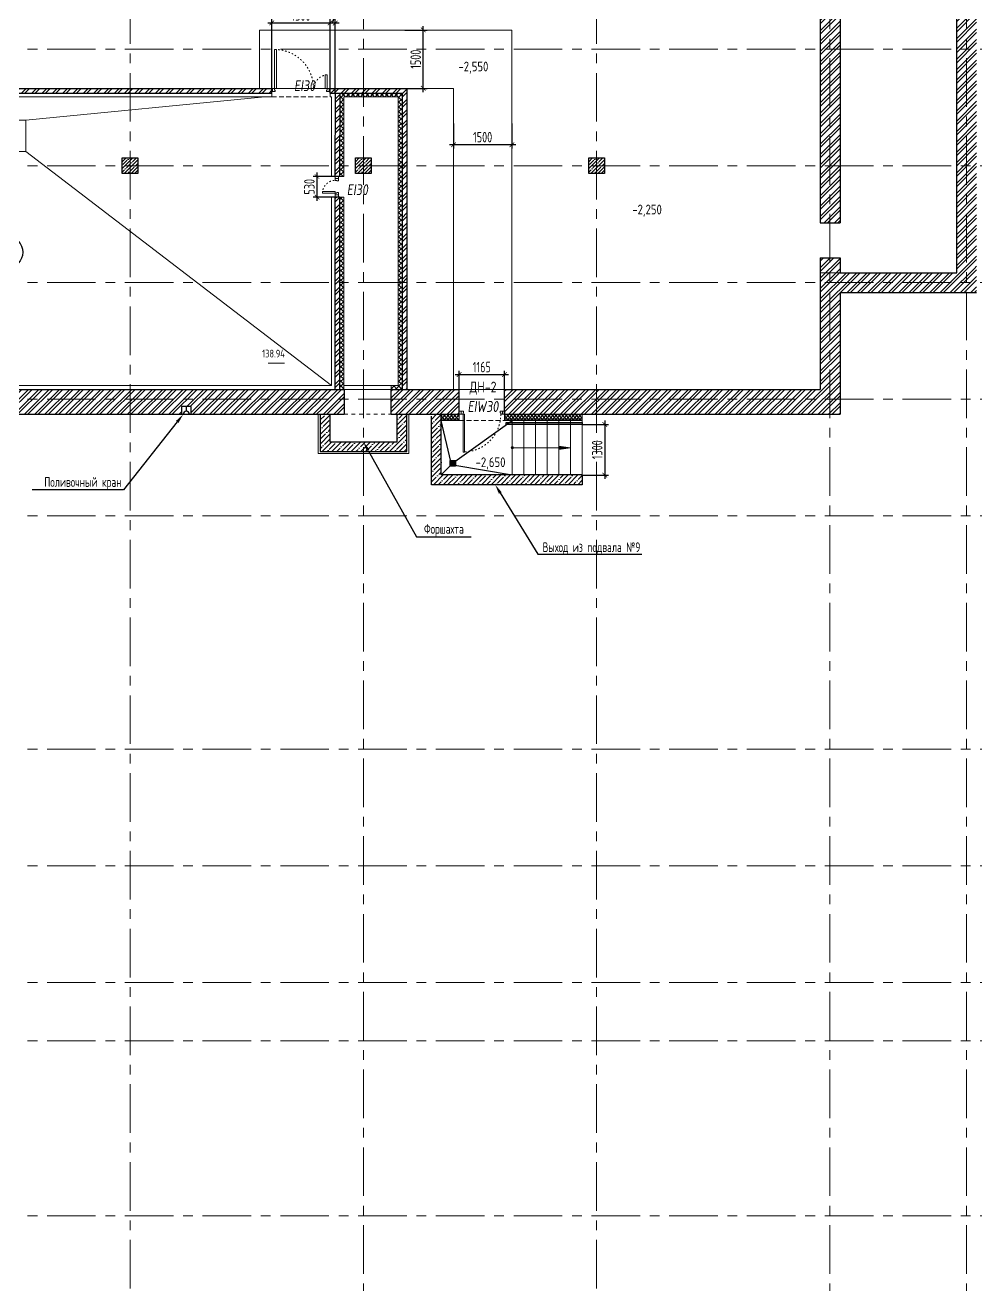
# Model space of a CAD drawing. Header units: millimetres. Extents: x -13407 to 93998, y -3954 to 109271.
# Drawn here: x 32874 to 57321, y 37624 to 70009 of the extents above; entities that cross this region are included whole.
import ezdxf
from ezdxf import colors
from ezdxf.entities.mleader import LeaderData, LeaderLine
from ezdxf.enums import TextEntityAlignment as Align
from ezdxf.math import Vec2, Vec3

# ---------------------------------------------------------------- set-up
doc = ezdxf.new("R2010")
doc.units = ezdxf.units.MM
for name, pattern in [('ACAD_ISO03W100', [30, 12, -18]), ('CENTER', [2, 1.25, -0.25, 0.25, -0.25]), ('TRATTEGGIATA', [0.75, 0.5, -0.25]), ('Штрих', [6.35, 3.175, -3.175])]:
    doc.linetypes.add(name, pattern=pattern)
for name, color, linetype, lineweight in [('_АР ТЕКСТ', 250, 'Continuous', 25), ('АР_Выноски АПР', 7, 'Continuous', 5), ('АР_Двери', 5, 'Continuous', 18), ('АР_Колонны', 5, 'Continuous', 30), ('АР_Колонны Штрих', 250, 'Continuous', 5), ('АР_Лестницы', 250, 'Continuous', 15), ('АР_Лестницы ограждение', 94, 'Continuous', 25), ('АР_Маркер экспликации', 239, 'Continuous', 13), ('АР_МосжилНии_Стены', 202, 'Continuous', 30), ('АР_Навесной фасад', 5, 'Continuous', 5), ('АР_Номер помещения', 1, 'Continuous', 25), ('АР_Оси', 193, 'Continuous', 9), ('АР_Отметки', 250, 'Continuous', 15), ('АР_Перегородки кирпич', 244, 'Continuous', 30), ('АР_Перегородки_кирпич_Штрих', 244, 'Continuous', 5), ('АР_Помещения_площадь', 19, 'Continuous', 9), ('АР_Размеры дверей', 15, 'Continuous', 0), ('АР_Сущ Несущая стена', 202, 'Continuous', 30), ('АР_тонкая линия', 250, 'Continuous', 0), ('АР_Утеплитель', 250, 'Continuous', 9), ('АР_Штриховка кирпич', 250, 'Continuous', 9), ('АР_Штриховка монолит', 250, 'Continuous', 9), ('Маркировка ОКОН', 7, 'Continuous', 18), ('Подвал', 250, 'Continuous', 30), ('Штриховка', 7, 'Continuous', 5), ('Эвакуация', 7, 'Continuous', 9)]:
    doc.layers.add(name, color=color, linetype=linetype, lineweight=lineweight)
doc.layers.add('АР_ПБ_Двери', color=7, linetype='Continuous', lineweight=15, true_color=0xdb0000)
doc.styles.add('ISOCPEUR', font='isocpeur.ttf', dxfattribs={"width": 0.7})
doc.styles.add('PDF ISOCPEUR', font='isocpeur.ttf')
doc.styles.get("Standard").update_dxf_attribs({"font": 'arial.ttf'})
doc.styles.add('Архитект', font='isocpeur.ttf', dxfattribs={"width": 0.8, "oblique": 8})
doc.dimstyles.new('R_100', dxfattribs={"dimtxt": 270, "dimasz": 120, "dimexe": 100, "dimexo": 0, "dimgap": 60, "dimtad": 1, "dimdec": 0, "dimrnd": 5, "dimzin": 0, "dimdsep": 46, "dimtxsty": 'ISOCPEUR', "dimblk": 'ARCHTICK', "dimcen": 0, "dimdle": 100, "dimclrd": 256, "dimclre": 256, "dimclrt": 256, "dimadec": 0, "dimazin": 0, "dimtfac": 2, "dimtdec": 0, "dimtofl": 0, "dimtmove": 1, "dimatfit": 3, "dimfxl": 1, "dimtvp": 3, "dimtolj": 1, "dimtzin": 0, "dimarcsym": 0})
pattern_1 = [(45, (-951809.71, 109221.18), (-132.58252, 132.58252), []), (45, (-951721.32, 109221.18), (-132.58252, 132.58252), [])]
pattern_2 = [(45, (346742.01, -55205.68), (-123.74369, 123.74369), []), (45, (346865.75, -55205.68), (-123.74369, 123.74369), [218.75, -43.75, 0, -43.75])]

# ---------------------------------------------------------------- blocks, each defined once
blk = doc.blocks.new('*U12')
for points in [[(-55, -80), (-55, 0), (-115, 0), (-115, -40), (-100, -40), (-100, -80), (-55, -80)], [(0, 0), (0, -80), (-55, -80), (-55, 0), (0, 0)], [(-1170, 0), (-1170, -80), (-1115, -80), (-1115, 0), (-1170, 0)], [(-1115, -80), (-1115, 0), (-1055, 0), (-1055, -40), (-1070, -40), (-1070, -80), (-1115, -80)]]:
    blk.add_lwpolyline(points)
blk.add_lwpolyline([(-100, -80), (-100, -1050), (-140, -1050), (-140, -80)], close=True)
at = {"linetype": 'ACAD_ISO03W100', "ltscale": 3}
blk.add_arc((-100, -80), 970, 180, 270, dxfattribs=at)
blk = doc.blocks.new('*U49')
for points in [[(0, 0), (0, -80), (55, -80), (55, 0), (0, 0)], [(55, -80), (55, 0), (115, 0), (115, -40), (100, -40), (100, -80), (55, -80)], [(475, -80), (475, 0), (415, 0), (415, -40), (430, -40), (430, -80), (475, -80)], [(530, 0), (530, -80), (475, -80), (475, 0), (530, 0)]]:
    blk.add_lwpolyline(points)
blk.add_lwpolyline([(100, -80), (100, -410), (140, -410), (140, -80)], close=True)
at = {"linetype": 'ACAD_ISO03W100', "ltscale": 3}
blk.add_arc((100, -80), 330, 270, 0, dxfattribs=at)
blk = doc.blocks.new('*U36')
at = {"layer": 'АР_Номер помещения', "color": 7}
blk.add_circle((-20183, -710), 400, dxfattribs=at)
at = {"layer": 'АР_Помещения_площадь', "color": 7}
blk.add_line((-13051, -3563), (-13474, -3563), dxfattribs=at)
at = {"color": 7, "style": 'ISOCPEUR', "width": 0.7, "flags": 1}
blk.add_attdef('КАТЕГОРИЯ', (-499, -2092), '', height=250, dxfattribs=at)
at = {"layer": 'АР_Номер помещения', "color": 7, "style": 'ISOCPEUR', "width": 0.7}
blk.add_attdef('НОМЕР_ПОМЕЩЕНИЯ', text='', height=300, dxfattribs=at).set_placement((-20183, -710), align=Align.MIDDLE_CENTER)
at = {"layer": 'АР_Помещения_площадь', "color": 7, "lineweight": 30, "width": 0.7, "flags": 104}
blk.add_attdef('ИМЯ_ПОМЕЩЕНИЯ', text='', height=100, dxfattribs=at).set_placement((158, 1217), align=Align.MIDDLE_CENTER)
at = {"layer": 'АР_Помещения_площадь', "color": 7, "style": 'ISOCPEUR', "width": 0.7}
blk.add_attdef('ПЛОЩАДЬ_ПОМЕЩЕНИЯ', text='', height=200, dxfattribs=at).set_placement((-13046, -3317), align=Align.MIDDLE_RIGHT)
blk = doc.blocks.new('*U6')
h = blk.add_hatch(color=256)
h.dxf.hatch_style = 1
edge = h.paths.add_edge_path()
edge.add_arc((0, 0), 27.6, 359.64, 719.64)
h = blk.add_hatch(color=256)
h.dxf.hatch_style = 1
h.paths.add_polyline_path([(1200, -44), (1200, 44), (1500, 0)])
blk.add_line((1500, 0), (0, 0))
blk.add_lwpolyline([(1200, 44), (1200, -44), (1500, 0), (1200, 44)])
blk.add_circle((0, 0), 27.6)
blk = doc.blocks.new('_DotSmall')
at = {"color": 0, "linetype": 'ByBlock', "const_width": 0.5}
blk.add_lwpolyline([(-0.0625, 0, 1), (0.0625, 0, 1)], format="xyb", close=True, dxfattribs=at)
blk = doc.blocks.new('_ArchTick')
at = {"color": 0, "linetype": 'ByBlock', "const_width": 0.15}
blk.add_lwpolyline([(-0.5, -0.5), (0.5, 0.5)], dxfattribs=at)
blk = doc.blocks.new('*D245')
at = {"layer": 'АР_Размеры дверей', "lineweight": -2, "ltscale": 100, "transparency": 16777216}
for p, q in [((40849, 66120), (40277, 66120)), ((40377, 66220), (40377, 65490)), ((40849, 65590), (40277, 65590))]:
    blk.add_line(p, q, dxfattribs=at)
at = {"layer": 'АР_Размеры дверей', "lineweight": -2, "ltscale": 100, "transparency": 16777216, "xscale": 120, "yscale": 120, "zscale": 120}
for p, rotation in [((40377, 66120), 90), ((40377, 65590), 270)]:
    blk.add_blockref('_ArchTick', p, dxfattribs=dict(at, rotation=rotation))
at = {"layer": 'АР_Размеры дверей', "ltscale": 100, "transparency": 16777216, "insert": (40182, 65855), "char_height": 270, "attachment_point": 5, "rotation": 90, "style": 'ISOCPEUR'}
blk.add_mtext('\\A1;530', dxfattribs=at)
blk = doc.blocks.new('*D254')
at = {"layer": 'АР_Размеры дверей', "lineweight": -2, "ltscale": 100, "transparency": 16777216}
for p, q in [((43935, 61025), (45300, 61025)), ((44035, 60645), (44035, 61125)), ((45200, 60645), (45200, 61125))]:
    blk.add_line(p, q, dxfattribs=at)
at = {"layer": 'АР_Размеры дверей', "lineweight": -2, "ltscale": 100, "transparency": 16777216, "xscale": 120, "yscale": 120, "zscale": 120, "rotation": 180}
blk.add_blockref('_ArchTick', (44035, 61025), dxfattribs=at)
at = {"layer": 'АР_Размеры дверей', "lineweight": -2, "ltscale": 100, "transparency": 16777216, "xscale": 120, "yscale": 120, "zscale": 120}
blk.add_blockref('_ArchTick', (45200, 61025), dxfattribs=at)
at = {"layer": 'АР_Размеры дверей', "ltscale": 100, "transparency": 16777216, "insert": (44617, 61220), "char_height": 270, "attachment_point": 5, "style": 'ISOCPEUR'}
blk.add_mtext('\\A1;1165', dxfattribs=at)
blk = doc.blocks.new('A$C1ffa4e92')
at = {"color": 157, "ltscale": 150, "true_color": 0x465c7c}
for p, q in [((50, 26), (-50, 26)), ((50, 0), (-50, 0)), ((-26, -50), (-26, 50)), ((0, -50), (0, 50)), ((27, -50), (27, 50)), ((50, -26), (-50, -26))]:
    blk.add_line(p, q, dxfattribs=at)
for points in [[(70, 70), (70, -70), (-70, -70), (-70, 70)], [(50, 50), (50, -50), (-50, -50), (-50, 50)]]:
    blk.add_lwpolyline(points, close=True, dxfattribs=at)
blk = doc.blocks.new('*D168')
at = {"layer": 'АР_Размеры дверей', "lineweight": -2, "ltscale": 100, "transparency": 16777216}
for p, q in [((40781, 70065), (40879, 70390)), ((40879, 70390), (41320, 70390)), ((40947, 70065), (40616, 70065)), ((40716, 68384), (40716, 70165)), ((40847, 68264), (40847, 70165))]:
    blk.add_line(p, q, dxfattribs=at)
at = {"layer": 'АР_Размеры дверей', "lineweight": -2, "ltscale": 100, "transparency": 16777216, "xscale": 120, "yscale": 120, "zscale": 120, "rotation": 180}
blk.add_blockref('_ArchTick', (40716, 70065), dxfattribs=at)
at = {"layer": 'АР_Размеры дверей', "lineweight": -2, "ltscale": 100, "transparency": 16777216, "xscale": 120, "yscale": 120, "zscale": 120}
blk.add_blockref('_ArchTick', (40847, 70065), dxfattribs=at)
at = {"layer": 'АР_Размеры дверей', "ltscale": 100, "transparency": 16777216, "insert": (41099, 70585), "char_height": 270, "attachment_point": 5, "style": 'ISOCPEUR'}
blk.add_mtext('\\A1;130', dxfattribs=at)
blk = doc.blocks.new('*D169')
at = {"layer": 'АР_Размеры дверей', "lineweight": -2, "ltscale": 100, "transparency": 16777216}
for p, q in [((40816, 70065), (39116, 70065)), ((39216, 68384), (39216, 70165)), ((40716, 68384), (40716, 70165))]:
    blk.add_line(p, q, dxfattribs=at)
at = {"layer": 'АР_Размеры дверей', "lineweight": -2, "ltscale": 100, "transparency": 16777216, "xscale": 120, "yscale": 120, "zscale": 120, "rotation": 180}
blk.add_blockref('_ArchTick', (39216, 70065), dxfattribs=at)
at = {"layer": 'АР_Размеры дверей', "lineweight": -2, "ltscale": 100, "transparency": 16777216, "xscale": 120, "yscale": 120, "zscale": 120}
blk.add_blockref('_ArchTick', (40716, 70065), dxfattribs=at)
at = {"layer": 'АР_Размеры дверей', "ltscale": 100, "transparency": 16777216, "insert": (39966, 70260), "char_height": 270, "attachment_point": 5, "style": 'ISOCPEUR'}
blk.add_mtext('\\A1;1500', dxfattribs=at)
blk = doc.blocks.new('*D227')
at = {"layer": 'АР_Размеры дверей', "lineweight": -2, "ltscale": 100, "transparency": 16777216}
for p, q in [((43111, 68284), (43111, 69985)), ((42634, 69885), (43211, 69885)), ((42634, 68384), (43211, 68384))]:
    blk.add_line(p, q, dxfattribs=at)
at = {"layer": 'АР_Размеры дверей', "lineweight": -2, "ltscale": 100, "transparency": 16777216, "xscale": 120, "yscale": 120, "zscale": 120}
for p, rotation in [((43111, 69885), 90), ((43111, 68384), 270)]:
    blk.add_blockref('_ArchTick', p, dxfattribs=dict(at, rotation=rotation))
at = {"layer": 'АР_Размеры дверей', "ltscale": 100, "transparency": 16777216, "insert": (42916, 69134), "char_height": 270, "attachment_point": 5, "rotation": 90, "style": 'ISOCPEUR'}
blk.add_mtext('\\A1;1500', dxfattribs=at)
blk = doc.blocks.new('*D228')
at = {"layer": 'АР_Размеры дверей', "lineweight": -2, "ltscale": 100, "transparency": 16777216}
for p, q in [((43888, 67479), (43888, 66836)), ((45388, 67478), (45388, 66836)), ((45488, 66936), (43788, 66936))]:
    blk.add_line(p, q, dxfattribs=at)
at = {"layer": 'АР_Размеры дверей', "lineweight": -2, "ltscale": 100, "transparency": 16777216, "xscale": 120, "yscale": 120, "zscale": 120, "rotation": 180}
blk.add_blockref('_ArchTick', (43888, 66936), dxfattribs=at)
at = {"layer": 'АР_Размеры дверей', "lineweight": -2, "ltscale": 100, "transparency": 16777216, "xscale": 120, "yscale": 120, "zscale": 120}
blk.add_blockref('_ArchTick', (45388, 66936), dxfattribs=at)
at = {"layer": 'АР_Размеры дверей', "ltscale": 100, "transparency": 16777216, "insert": (44638, 67131), "char_height": 270, "attachment_point": 5, "style": 'ISOCPEUR'}
blk.add_mtext('\\A1;1500', dxfattribs=at)
blk = doc.blocks.new('Полуторная_на лестницу')
for points in [[(75, 80), (75, 1080), (125, 1080), (125, 80)], [(1375, 430), (1375, 80), (1425, 80), (1425, 430)]]:
    blk.add_lwpolyline(points, close=True)
for points in [[(0, 0), (0, 80), (20, 80), (20, 0), (0, 0)], [(20, 80), (20, 0), (90, 0), (90, 30), (75, 30), (75, 80), (20, 80)], [(1480, 80), (1480, 0), (1410, 0), (1410, 30), (1425, 30), (1425, 80), (1480, 80)], [(1500, 0), (1500, 80), (1480, 80), (1480, 0), (1500, 0)]]:
    blk.add_lwpolyline(points)
at = {"linetype": 'ACAD_ISO03W100', "ltscale": 3}
for centre, radius, start, end in [((75, 80), 1000, 0, 90), ((1465, 40), 392, 95.9075, 174.0925)]:
    blk.add_arc(centre, radius, start, end, dxfattribs=at)
blk = doc.blocks.new('*D164')
at = {"layer": 'АР_Размеры дверей', "lineweight": -2, "ltscale": 100, "transparency": 16777216}
for p, q in [((47201, 59745), (47879, 59745)), ((47779, 59845), (47779, 58343)), ((47201, 58443), (47879, 58443))]:
    blk.add_line(p, q, dxfattribs=at)
at = {"layer": 'АР_Размеры дверей', "lineweight": -2, "ltscale": 100, "transparency": 16777216, "xscale": 120, "yscale": 120, "zscale": 120}
for p, rotation in [((47779, 59745), 90), ((47779, 58443), 270)]:
    blk.add_blockref('_ArchTick', p, dxfattribs=dict(at, rotation=rotation))
at = {"layer": 'АР_Размеры дверей', "ltscale": 100, "transparency": 16777216, "insert": (47584, 59094), "char_height": 270, "attachment_point": 5, "rotation": 90, "style": 'ISOCPEUR'}
blk.add_mtext('\\A1;1300', dxfattribs=at)

msp = doc.modelspace()

# ---------------------------------------------------------------- hatches: boundary and pattern name
at = {"layer": 'АР_Колонны Штрих', "ltscale": 100}
h = msp.add_hatch(dxfattribs=at)
h.set_pattern_fill('ANSI35', color=256, scale=500)
h.set_pattern_definition([(45, (-921682.16, 106466.47), (-88.388348, 88.388348), []), (45, (-921593.77, 106466.47), (-88.388348, 88.388348), [156.25, -31.25, 0, -31.25])])
h.paths.add_polyline_path([(35769.9, 66595), (35369.9, 66595), (35369.9, 66195), (35769.9, 66195)])
h = msp.add_hatch(dxfattribs=at)
h.set_pattern_fill('ANSI35', color=256, scale=500)
h.set_pattern_definition([(45, (-915682.16, 106466.47), (-88.388348, 88.388348), []), (45, (-915593.77, 106466.47), (-88.388348, 88.388348), [156.25, -31.25, 0, -31.25])])
h.paths.add_polyline_path([(41769.9, 66595), (41369.9, 66595), (41369.9, 66195), (41769.9, 66195)])
h = msp.add_hatch(dxfattribs=at)
h.set_pattern_fill('ANSI35', color=256, scale=500)
h.set_pattern_definition([(45, (-909682.16, 106466.47), (-88.388348, 88.388348), []), (45, (-909593.77, 106466.47), (-88.388348, 88.388348), [156.25, -31.25, 0, -31.25])])
h.paths.add_polyline_path([(47769.9, 66595), (47369.9, 66595), (47369.9, 66195), (47769.9, 66195)])
at = {"layer": 'АР_Перегородки_кирпич_Штрих', "ltscale": 100}
h = msp.add_hatch(dxfattribs=at)
h.set_pattern_fill('ANSI32', color=256, scale=500)
h.set_pattern_definition([(45, (331452.74, -55205.68), (-132.58252, 132.58252), []), (45, (331541.13, -55205.68), (-132.58252, 132.58252), [])])
h.paths.add_polyline_path([(42689.9, 68384.3), (41569.9, 68384.3), (41569.9, 68264.3), (42569.9, 68264.3), (42569.4, 66395), (42689.4, 66395)])
h.paths.add_polyline_path([(42689.4, 66395), (42569.4, 66395), (42568.6, 63464.5), (42569.9, 60645), (42687.9, 60645), (42688.7, 63344.5)])
h.paths.add_polyline_path([(40715.9, 68384.3), (40715.9, 68264.3), (40849.9, 68264.3), (40849.4, 66119.8), (40969.4, 66119.8), (40969.9, 68264.3), (41569.9, 68264.3), (41569.9, 68384.3)])
h.paths.add_polyline_path([(23889.6, 60790.7), (23890.9, 68264.2), (39215.9, 68264.3), (39215.9, 68384.3), (23770.9, 68384.3), (23769.6, 60790.7)])
h.paths.add_polyline_path([(23769.7, 61216.7), (23809.6, 61216.7), (23809.6, 61256.7), (23769.7, 61256.7)], flags=16)
h.paths.add_polyline_path([(23889.6, 60786.6), (23769.7, 60786.6), (23769.6, 60645), (23889.6, 60645)])
h = msp.add_hatch(dxfattribs=at)
h.set_pattern_fill('ANSI32', color=256, scale=500)
h.set_pattern_definition([(45, (346742.01, -55205.68), (-132.58252, 132.58252), []), (45, (346830.4, -55205.68), (-132.58252, 132.58252), [])])
h.paths.add_polyline_path([(40969.1, 63395), (40849.2, 63395), (40849.2, 60645), (40968.6, 60645)])
h.paths.add_polyline_path([(40969.3, 65119.8), (40969.2, 65119.8), (40969.2, 63395), (40969, 63395), (40969.3, 65119.7), (40969.4, 65119.8), (40969.3, 65119.8), (40969.1, 63395), (40969.2, 63395), (40969.3, 65589.8), (40849.3, 65589.8), (40849.2, 63395), (40969.1, 63395)])
at = {"layer": 'АР_Утеплитель', "ltscale": 100}
h = msp.add_hatch(dxfattribs=at)
h.set_pattern_fill('ANSI37', color=256, scale=700, angle=270)
h.set_pattern_definition([(315, (76882.08, 1044864.48), (61.871843, 61.871843), []), (45, (76882.08, 1044864.48), (-61.871843, 61.871843), [])])
h.paths.add_polyline_path([(42287.4, 60745), (42287.4, 60645), (42568.6, 60645), (42569.3, 68264.4), (40969.9, 68264.3), (40969.5, 66119.7), (41069.4, 66119.8), (41069.8, 68164.3), (42469.8, 68164.4), (42468.7, 60745)])
h.paths.add_polyline_path([(41068.6, 60645), (41068.6, 60745), (41068.6, 60745), (41069.3, 65589.7), (40969.6, 65589.8), (40968.6, 60645)])
at = {"layer": 'АР_Штриховка кирпич', "ltscale": 100}
h = msp.add_hatch(dxfattribs=at)
h.set_pattern_fill('ANSI32', color=256, scale=500)
h.set_pattern_definition(pattern_1)
h.paths.add_polyline_path([(57339.9, 72655), (50754.9, 72655), (50757.9, 72536.1), (50819.9, 72536.1), (50819.9, 72145), (53319.9, 72145), (53319.9, 64925), (53829.9, 64925), (53829.9, 72144.5), (56829.9, 72145.5), (56829.9, 63755.6), (57339.9, 63754.6)])
h = msp.add_hatch(dxfattribs=at)
h.set_pattern_fill('ANSI32', color=256, scale=500)
h.set_pattern_definition(pattern_1)
h.paths.add_polyline_path([(53829.9, 63135), (57339.9, 63135), (57339.9, 63765), (56829.9, 63765), (56829.9, 63645), (53829.9, 63645), (53829.9, 64025), (53319.9, 64025), (53319.9, 60645), (52474.9, 60645), (52474.9, 60005), (53829.9, 60005)])
h = msp.add_hatch(dxfattribs=at)
h.set_pattern_fill('ANSI32', color=256, scale=500)
h.set_pattern_definition(pattern_1)
h.paths.add_polyline_path([(37145.1, 60204.6), (37145.1, 60005), (40500.1, 60005), (40500.1, 60645), (24622, 60645), (24622, 60005), (36894.8, 60005), (36894.8, 60204.6)])
h = msp.add_hatch(dxfattribs=at)
h.set_pattern_fill('ANSI32', color=256, scale=500)
h.set_pattern_definition(pattern_1)
h.paths.add_polyline_path([(41077.4, 60005), (41077.4, 60645), (40474.9, 60645), (40474.9, 60005)])
h.paths.add_polyline_path([(42287.4, 60645), (42287.4, 60005), (44034.9, 60005), (44034.9, 60645)])
h = msp.add_hatch(dxfattribs=at)
h.set_pattern_fill('ANSI32', color=256, scale=500)
h.set_pattern_definition(pattern_1)
h.paths.add_polyline_path([(52482.6, 60645), (45199.9, 60645), (45199.9, 60005), (52482.6, 60005)])
at = {"layer": 'АР_Штриховка монолит', "ltscale": 100}
h = msp.add_hatch(dxfattribs=at)
h.set_pattern_fill('ANSI35', color=256, scale=700)
h.set_pattern_definition(pattern_2)
h.paths.add_polyline_path([(42439.9, 59296.6), (40709.9, 59296.6), (40709.9, 60005), (40459.9, 60005), (40459.9, 59046.6), (42689.9, 59046.6), (42689.9, 60005), (42439.9, 60005)])
h = msp.add_hatch(dxfattribs=at)
h.set_pattern_fill('ANSI35', color=256, scale=700)
h.set_pattern_definition(pattern_2)
h.paths.add_polyline_path([(43570.7, 58445), (43570.7, 60005), (43320.7, 60005), (43320.7, 58195), (47200.7, 58195), (47200.7, 58445)])
at = {"layer": 'Штриховка', "transparency": 33554636}
h = msp.add_hatch(dxfattribs=at)
h.set_pattern_fill('ANSI37', color=256, scale=500)
h.set_pattern_definition([(45, (346742.01, -55205.68), (-44.194174, 44.194174), []), (135, (346742.01, -55205.68), (-44.194174, -44.194174), [])])
h.paths.add_polyline_path([(44034.9, 60005), (43770.7, 60005), (43570.7, 60005), (43570.7, 59865), (43911.3, 59865), (44034.9, 59865)])
h = msp.add_hatch(dxfattribs=at)
h.set_pattern_fill('ANSI37', color=256, scale=500)
h.set_pattern_definition([(45, (348371.256, -55205.68), (-44.194174, 44.194174), []), (135, (348371.256, -55205.68), (-44.194174, -44.194174), [])])
h.paths.add_polyline_path([(47200.7, 60005), (45399.9, 60005), (45199.9, 60005), (45199.9, 59865), (45540.5, 59865), (47200.7, 59865)])

# ---------------------------------------------------------------- linework, layer by layer
at = {"color": 157, "ltscale": 150, "true_color": 0x465c7c}
for points in [[(43819.5, 58794.8), (43570.7, 59845)], [(43919.5, 58794.8), (45400.7, 59845)], [(43819.5, 58694.8), (43570.7, 58445)], [(43919.5, 58694.8), (45400.7, 58445)]]:
    msp.add_lwpolyline(points, dxfattribs=at)
msp.add_lwpolyline([(43939.5, 58814.8), (43939.5, 58674.8), (43799.5, 58674.8), (43799.5, 58814.8)], close=True, dxfattribs=at)
at = {"layer": 'АР_Колонны', "ltscale": 100}
for points in [[(35369.9, 66595), (35769.9, 66595), (35769.9, 66195), (35369.9, 66195)], [(41369.9, 66595), (41769.9, 66595), (41769.9, 66195), (41369.9, 66195)], [(47369.9, 66595), (47769.9, 66595), (47769.9, 66195), (47369.9, 66195)]]:
    msp.add_lwpolyline(points, close=True, dxfattribs=at)
at = {"layer": 'АР_Лестницы', "color": 18, "ltscale": 100, "true_color": 0x000000}
for p, q in [((47200.7, 58445), (47200.7, 60005)), ((45400.7, 58445), (45400.7, 59845)), ((45700.7, 58445), (45700.7, 59845)), ((46000.7, 58445), (46000.7, 59845)), ((46300.7, 58445), (46300.7, 59845)), ((46600.7, 58445), (46600.7, 59845)), ((46900.7, 58445), (46900.7, 59845))]:
    msp.add_line(p, q, dxfattribs=at)
at = {"layer": 'АР_Лестницы ограждение', "ltscale": 100}
msp.add_lwpolyline([(45240.7, 59795), (47200.7, 59795), (47200.7, 59745), (45240.7, 59745)], close=True, dxfattribs=at)
at = {"layer": 'АР_МосжилНии_Стены', "ltscale": 100}
for p, q in [((53319.9, 72145), (53319.9, 64925)), ((53829.9, 72145), (53829.9, 64925)), ((56829.9, 63645), (56829.9, 72145)), ((53319.9, 64925), (53829.9, 64925)), ((53319.9, 64025), (53829.9, 64025)), ((53319.9, 64025), (53319.9, 60645)), ((53829.9, 64025), (53829.9, 63645)), ((53829.9, 63645), (56829.9, 63645)), ((56829.9, 63645), (56829.9, 63765)), ((53829.9, 63135), (57339.9, 63135)), ((53829.9, 63135), (53829.9, 60005)), ((24567.3, 60645), (40533.6, 60645)), ((40474.9, 60645), (41077.4, 60645)), ((42287.4, 60645), (44034.9, 60645)), ((44034.9, 60005), (44034.9, 60645)), ((45199.9, 60645), (52691.9, 60645)), ((45199.9, 60005), (45199.9, 60645)), ((52474.9, 60645), (53319.9, 60645)), ((24502.3, 60005), (40954.8, 60005)), ((40766.2, 60005), (41077.4, 60005)), ((42287.4, 60005), (44034.9, 60005)), ((45199.9, 60005), (52756.9, 60005)), ((52409.9, 60005), (53829.9, 60005)), ((47200.7, 58445), (47200.7, 58195))]:
    msp.add_line(p, q, dxfattribs=at)
msp.add_lwpolyline([(36894.8, 60005), (37145.1, 60005), (37145.1, 60204.6), (36894.8, 60204.6)], close=True, dxfattribs=at)
for points in [[(40459.9, 60005), (40459.9, 59046.6), (42689.9, 59046.6), (42689.9, 60005)], [(40709.9, 60005), (40709.9, 59296.6), (42439.9, 59296.6), (42439.9, 60005)], [(47200.2, 58195), (43320.7, 58195), (43320.7, 59955)], [(47200.7, 58445), (43570.7, 58445), (43570.7, 60005)]]:
    msp.add_lwpolyline(points, dxfattribs=at)
at = {"layer": 'АР_Навесной фасад', "ltscale": 100}
for p, q in [((44034.9, 60005), (44034.9, 59845)), ((45199.9, 60005), (45199.9, 59845)), ((44034.9, 59865), (43570.7, 59865)), ((44034.9, 59845), (43570.7, 59845)), ((47200.7, 59865), (45199.9, 59865)), ((47200.7, 59845), (45199.9, 59845))]:
    msp.add_line(p, q, dxfattribs=at)
at = {"layer": 'АР_Оси', "linetype": 'CENTER', "ltscale": 1000}
for p, q in [((41569.9, 79157.5), (41569.9, 23425.1)), ((53569.9, 79157.5), (53569.9, 23425.1)), ((57079.9, 79157.5), (57079.9, 23425.1)), ((35569.9, 78779.3), (35569.9, 23046.9)), ((47569.9, 78779.3), (47569.9, 23046.9)), ((-12563.8, 69395), (70614.6, 69395)), ((-12563.8, 66395), (70614.6, 66395)), ((-12563.8, 63395), (70614.6, 63395)), ((-12563.8, 60395), (70614.6, 60395)), ((-12563.8, 57395), (70614.6, 57395)), ((-12563.8, 51395), (70614.6, 51395)), ((-12563.8, 48395), (70614.6, 48395)), ((-12563.8, 45395), (70614.6, 45395)), ((-12563.8, 43895), (70614.6, 43895)), ((-12563.8, 39395), (70614.6, 39395))]:
    msp.add_line(p, q, dxfattribs=at)
at = {"layer": 'АР_Перегородки кирпич', "linetype": 'Continuous', "ltscale": 100}
for p, q in [((23770.9, 68384.3, 2), (39215.9, 68384.3, 2)), ((39215.9, 68264.3, 2), (39215.9, 68384.3, 2)), ((40715.9, 68384.3, 2), (42689.9, 68384.3, 2)), ((40715.9, 68264.3, 2), (40715.9, 68384.3, 2)), ((42689.9, 68384.3, 2), (42687.9, 60645, 2)), ((23890.9, 68264.3, 2), (39215.9, 68264.3, 2)), ((40849.4, 66119.8, 2), (40849.9, 68264.3, 2)), ((40969.4, 66119.8, 2), (40969.9, 68264.3, 2)), ((42569.9, 68264.3, 2), (42569.9, 60645)), ((40969.4, 66119.8, 2), (40849.4, 66119.8, 2)), ((40849.2, 60645), (40849.2, 65589.8, 2)), ((40969.4, 65589.8, 2), (40849.2, 65589.8, 2)), ((40969.2, 60645), (40969.2, 65589.8, 2))]:
    msp.add_line(p, q, dxfattribs=at)
at = {"layer": 'АР_Перегородки кирпич', "linetype": 'Continuous', "ltscale": 100, "elevation": 2}
msp.add_lwpolyline([(40715.9, 68264.3), (42569.9, 68264.3)], dxfattribs=at)
at = {"layer": 'АР_Сущ Несущая стена', "ltscale": 100}
for points in [[(41077.4, 60645), (41077.4, 60005)], [(42287.4, 60005), (42287.4, 60645)]]:
    msp.add_lwpolyline(points, dxfattribs=at)
at = {"layer": 'АР_Сущ Несущая стена', "linetype": 'Штрих', "lineweight": 9, "ltscale": 30}
msp.add_lwpolyline([(41077.4, 60005), (42287.4, 60005), (42287.4, 60645), (41077.4, 60645)], close=True, dxfattribs=at)
at = {"layer": 'АР_тонкая линия', "color": 6, "ltscale": 500}
for p, q in [((40749.9, 66119.8, 0.6), (40849.4, 66119.8, 2)), ((40749.7, 65589.7, 0.6), (40849.2, 65589.8, 2))]:
    msp.add_line(p, q, dxfattribs=at)
at = {"layer": 'АР_тонкая линия', "color": 18, "ltscale": 500, "true_color": 0x000000}
msp.add_lwpolyline([(38898.4, 68384.3), (38898.4, 69884.5), (45388.1, 69884.5), (45388.1, 60645), (43887.9, 60645), (43887.9, 68384.3), (38898.4, 68384.3)], dxfattribs=at)
at = {"layer": 'АР_тонкая линия', "color": 18, "ltscale": 500, "true_color": 0x000000, "elevation": 0.6}
for points in [[(39214.1, 68264.3), (39214.1, 68164.3), (23989.6, 68164.3), (23989.6, 60745), (40749.9, 60745), (40749.9, 65589.8)], [(40749.9, 66119.8), (40749.9, 68164.3), (40716.2, 68164.3), (40716.2, 68264.3)]]:
    msp.add_lwpolyline(points, dxfattribs=at)
at = {"layer": 'АР_тонкая линия', "color": 18, "ltscale": 500, "true_color": 0x000000, "elevation": 2}
msp.add_lwpolyline([(41068.6, 60745), (42287.4, 60745), (42287.4, 60645), (41068.6, 60645)], close=True, dxfattribs=at)
at = {"layer": 'АР_Утеплитель', "ltscale": 100}
for p, q in [((40849.4, 66119.8, 2), (41069.4, 66119.7, 2)), ((40969.4, 65589.8, 2), (41069.6, 65589.7, 2))]:
    msp.add_line(p, q, dxfattribs=at)
at = {"layer": 'АР_Утеплитель', "ltscale": 100, "elevation": 2}
for points in [[(40969.4, 66119.8), (40969.9, 68264.3), (42569.9, 68264.3), (42568.6, 60645), (42287.4, 60645)], [(41069.4, 66119.7), (41069.9, 68164.3), (42469.9, 68164.3), (42468.6, 60745), (41068.6, 60745), (41069.6, 65589.7)], [(40969.5, 66119.8), (40969.5, 66396.3)], [(41077.4, 60645), (40968.6, 60645), (40969.4, 65589.8)]]:
    msp.add_lwpolyline(points, dxfattribs=at)
at = {"layer": 'АР_Утеплитель', "ltscale": 0.25}
msp.add_lwpolyline([(40409.9, 60005), (40409.9, 58996.6), (42739.9, 58996.6), (42739.9, 60005)], dxfattribs=at)
at = {"layer": 'Подвал', "linetype": 'TRATTEGGIATA', "lineweight": 13, "ltscale": 250}
for p, q in [((39215.9, 68384.3), (40695.9, 68384.3, 2)), ((39214.1, 68164.3, 0.6), (40716.2, 68164.3, 0.6)), ((44034.9, 60645), (45199.9, 60645)), ((44034.9, 59845), (45199.9, 59845))]:
    msp.add_line(p, q, dxfattribs=at)
at = {"layer": 'Подвал', "lineweight": 13, "ltscale": 500}
for p, q in [((42689.9, 68384.3), (43887.9, 68384.3)), ((32890.3, 67563), (39032.7, 68164.3, 0.6)), ((32890.3, 66761.3), (40749.9, 60745, 0.6))]:
    msp.add_line(p, q, dxfattribs=at)
at = {"layer": 'Подвал', "ltscale": 100}
msp.add_line((37019.9, 60085.7), (37019.9, 60204.6), dxfattribs=at)
at = {"layer": 'Подвал', "lineweight": 13, "ltscale": 500}
msp.add_lwpolyline([(56829.9, 72145), (56829.9, 63645), (53319.9, 63644.9), (53319.9, 60645), (23787.3, 60645), (23778.9, 59433.3), (23636, 58383.4), (23367.8, 57544.1), (23040.1, 56518.8), (22206.4, 55195.9), (21178.1, 53943.6), (19999.1, 52925.2), (18416, 51879.8), (15881.1, 51243.6), (14829.8, 51163.7), (14319.8, 51163.7), (14319.8, 43730), (20569.9, 43730), (20570, 36730)], dxfattribs=at)
msp.add_lwpolyline([(32088.8, 66761.3), (32890.3, 66761.3), (32890.3, 67563), (32088.8, 67563)], close=True, dxfattribs=at)
at = {"layer": 'Подвал', "ltscale": 100}
msp.add_arc((37019.9, 60005), 80.7, 0, 180, dxfattribs=at)
at = {"layer": 'Эвакуация', "lineweight": 13, "ltscale": 500}
msp.add_line((43887.9, 68384.3), (43887.9, 60645), dxfattribs=at)
msp.add_lwpolyline([(38898.4, 68384.3), (38898.4, 69884.5), (45388.1, 69884.5), (45388.1, 60645)], dxfattribs=at)

# ---------------------------------------------------------------- block references
at = {"ltscale": 150}
msp.add_blockref('A$C1ffa4e92', (43869.5, 58744.8), dxfattribs=at)
at = {"layer": 'АР_Двери'}
msp.add_blockref('Полуторная_на лестницу', (39213.2, 68304.3, 2), dxfattribs=at)
at = {"layer": 'АР_Двери', "xscale": -1, "rotation": 270}
msp.add_blockref('*U49', (40929.4, 65589.8, 2), dxfattribs=at)
at = {"layer": 'АР_Двери', "xscale": -1}
msp.add_blockref('*U12', (44034.9, 60085), dxfattribs=at)
at = {"layer": 'АР_Лестницы', "ltscale": 100}
msp.add_blockref('*U6', (45400.7, 59145), dxfattribs=at)
at = {"layer": 'АР_Маркер экспликации', "color": 7}
ref = msp.add_blockref('*U36', (52596.8, 64881.8, 2), dxfattribs=at)
ref.add_attrib('НОМЕР_ПОМЕЩЕНИЯ', '007', dxfattribs={"layer": 'АР_Номер помещения', "color": 7, "height": 300, "style": 'ISOCPEUR', "width": 0.7}).set_placement((32414.1, 64172.1, 2), align=Align.MIDDLE_CENTER)
ref.add_attrib('ПЛОЩАДЬ_ПОМЕЩЕНИЯ', '138.94', dxfattribs={"layer": 'АР_Помещения_площадь', "color": 7, "height": 200, "style": 'ISOCPEUR', "width": 0.7}).set_placement((39550.4, 61565, 2), align=Align.MIDDLE_RIGHT)

# ---------------------------------------------------------------- texts
at = {"layer": 'АР_ПБ_Двери', "lineweight": 35, "style": 'Архитект', "oblique": 8, "width": 0.8}
for s, p in [('EI30', (39788.2, 68313.3, -1.1)), ('EI30', (41144.5, 65639.8)), ('EIW30', (44249.4, 60065.2))]:
    msp.add_text(s, height=280, dxfattribs=at).set_placement(p)
at = {"layer": 'Маркировка ОКОН', "lineweight": 0, "insert": (44300.5, 60511.9), "char_height": 275.423, "width": 594.914, "attachment_point": 7, "rotation": 0.00221, "style": 'PDF ISOCPEUR'}
msp.add_mtext('{\\W0.8;ДН-2}', dxfattribs=at)

# ---------------------------------------------------------------- dimensions: what is measured, and where the dimension line sits
at = {"layer": 'АР_Размеры дверей', "ltscale": 100}
for base, p1, p2, picture, middle in [((40715.9, 70065.3), (40846.7, 68264.3, 2), (40715.9, 68384.3), '*D168', (40938.8, 70585.3)), ((39215.9, 70065.3), (40715.9, 68384.3, 2), (39215.9, 68384.3, 2), '*D169', (39965.9, 70260.3)), ((43887.9, 66936.4), (45388.1, 67477.9), (43887.9, 67478.6), '*D228', (44638, 67131.4)), ((45199.9, 61025.2), (44034.9, 60645), (45199.9, 60645), '*D254', (44617.4, 61220.2))]:
    dim = msp.add_linear_dim(base=base, p1=p1, p2=p2, dimstyle='R_100', override={"dimpost": '\\X', "dimfxl": 2.5, "dimarcsym": 2}, dxfattribs=at)
    dim.commit()
    dim.dimension.update_dxf_attribs({"geometry": picture, "text_midpoint": middle})
for base, p1, p2, picture, middle in [((43110.5, 69884.5), (42633.8, 68384.3, 2), (42633.8, 69884.5), '*D227', (42915.5, 69134.4)), ((40377.3, 65589.8), (40849.4, 66119.8, 2), (40849.2, 65589.8, 2), '*D245', (40182.3, 65854.8)), ((47778.6, 58442.8), (47200.7, 59745), (47200.7, 58442.8), '*D164', (47583.6, 59093.9))]:
    dim = msp.add_linear_dim(base=base, p1=p1, p2=p2, angle=90, dimstyle='R_100', override={"dimpost": '\\X', "dimfxl": 2.5, "dimarcsym": 2}, dxfattribs=at)
    dim.commit()
    dim.dimension.update_dxf_attribs({"geometry": picture, "text_midpoint": middle})

# ---------------------------------------------------------------- leaders
at = {"layer": '_АР ТЕКСТ'}
ml = msp.add_multileader_mtext('Standard', dxfattribs=at)
ml.set_content('{\\W0.8;-2,550}', color=256, style='ISOCPEUR')
ml.set_leader_properties(color=256, linetype='Continuous', lineweight=-1)
ml.set_arrow_properties(name='DOTSMALL')
ml.build(insert=Vec2(0, 0))
ml.multileader.update_dxf_attribs({"has_text_frame": 1, "text_left_attachment_type": 4, "text_right_attachment_type": 4, "dogleg_length": 100, "arrow_head_size": 180})
ctx = ml.context
ctx.base_point, ctx.char_height, ctx.arrow_head_size, ctx.landing_gap_size, ctx.plane_origin = Vec3(43966.2, 68737.6, -2), 250, 180, 50, Vec3(44446.5, 66493.6, -2)
ctx.left_attachment, ctx.right_attachment = 4, 4
notes = []
notes.append((ctx, [(0, (0, 0, 0), (0, 0), (1, 0), 1, [])]))
ctx.mtext.insert, ctx.mtext.width, ctx.mtext.defined_height, ctx.mtext.line_spacing_style, ctx.mtext.flow_direction = Vec3(44016.2, 69070.9, -2), 801.086, 330.7, 2, 5
at = {"layer": 'АР_Выноски АПР'}
ml = msp.add_multileader_mtext('Standard', dxfattribs=at)
ml.set_content('\\A1;Поливочный кран', color=256, style='ISOCPEUR')
ml.set_leader_properties()
ml.build(insert=Vec2(0, 0))
ml.multileader.update_dxf_attribs({"text_left_attachment_type": 6, "text_right_attachment_type": 6, "dogleg_length": 100, "arrow_head_size": 250})
ctx = ml.context
ctx.base_point, ctx.char_height, ctx.arrow_head_size, ctx.landing_gap_size, ctx.plane_origin = Vec3(33340.5, 58063.8), 250, 250, 25, Vec3(15012.4, 60256.2)
ctx.left_attachment, ctx.right_attachment = 6, 6
notes.append((ctx, [(0, (1, 1, 0), (35398.5, 58063.8), (-1, 0), 170.5, [(1, [(36939.2, 60005)], 0, [])])]))
ctx.mtext.insert, ctx.mtext.width, ctx.mtext.flow_direction = Vec3(33365.5, 58388.8), 6210.487, 5
ml = msp.add_multileader_mtext('Standard', dxfattribs=at)
ml.set_content('\\A1;Форшахта', color=256, style='ISOCPEUR')
ml.set_leader_properties()
ml.build(insert=Vec2(0, 0))
ml.multileader.update_dxf_attribs({"text_left_attachment_type": 6, "text_right_attachment_type": 6, "dogleg_length": 100, "arrow_head_size": 250})
ctx = ml.context
ctx.base_point, ctx.char_height, ctx.arrow_head_size, ctx.landing_gap_size, ctx.plane_origin = Vec3(43104.3, 56857.7), 250, 250, 25, Vec3(19643.1, 59547.8)
ctx.left_attachment, ctx.right_attachment = 6, 6
notes.append((ctx, [(1, (1, 1, 0), (42933.8, 56857.7), (1, 0), 170.5, [(1, [(41569.9, 59296.6)], 0, [])])]))
ctx.mtext.insert, ctx.mtext.width, ctx.mtext.flow_direction = Vec3(43129.3, 57182.7), 6210.487, 5
ml = msp.add_multileader_mtext('Standard', dxfattribs=at)
ml.set_content('Выход из подвала №9', color=256, style='ISOCPEUR')
ml.set_leader_properties()
ml.build(insert=Vec2(0, 0))
ml.multileader.update_dxf_attribs({"text_left_attachment_type": 6, "text_right_attachment_type": 6, "dogleg_length": 100, "arrow_head_size": 250})
ctx = ml.context
ctx.base_point, ctx.char_height, ctx.arrow_head_size, ctx.landing_gap_size, ctx.plane_origin = Vec3(46156.4, 56413.1), 250, 250, 25, Vec3(52045.9, 69066.8)
ctx.left_attachment, ctx.right_attachment = 6, 6
notes.append((ctx, [(0, (1, 1, 0), (46056.4, 56413.1), (1, 0), 100, [(2, [(44960.5, 58195)], 0, [])])]))
ctx.mtext.insert, ctx.mtext.width, ctx.mtext.defined_height, ctx.mtext.flow_direction = Vec3(46181.4, 56713.1), 2618.062, 529.1, 5
at = {"layer": 'АР_Отметки'}
ml = msp.add_multileader_mtext('Standard', dxfattribs=at)
ml.set_content('{\\W0.8;-2,250}', color=256, style='ISOCPEUR')
ml.set_leader_properties(color=256, linetype='Continuous', lineweight=-1)
ml.set_arrow_properties(name='DOTSMALL')
ml.build(insert=Vec2(0, 0))
ml.multileader.update_dxf_attribs({"has_text_frame": 1, "text_left_attachment_type": 4, "text_right_attachment_type": 4, "dogleg_length": 100, "arrow_head_size": 180})
ctx = ml.context
ctx.base_point, ctx.char_height, ctx.arrow_head_size, ctx.landing_gap_size, ctx.plane_origin = Vec3(49967.9, 72951.3), 250, 180, 50, Vec3(49886.5, 71673.2)
ctx.left_attachment, ctx.right_attachment = 4, 4
notes.append((ctx, [(0, (0, 0, 0), (0, 0), (1, 0), 1, [])]))
ctx.mtext.insert, ctx.mtext.width, ctx.mtext.defined_height, ctx.mtext.line_spacing_style, ctx.mtext.flow_direction = Vec3(50017.9, 73284.6), 769.989, 343.9, 2, 5
ml = msp.add_multileader_mtext('Standard', dxfattribs=at)
ml.set_content('{\\W0.8;-2,250}', color=256, style='ISOCPEUR')
ml.set_leader_properties(color=256, linetype='Continuous', lineweight=-1)
ml.set_arrow_properties(name='DOTSMALL')
ml.build(insert=Vec2(0, 0))
ml.multileader.update_dxf_attribs({"has_text_frame": 1, "text_left_attachment_type": 4, "text_right_attachment_type": 4, "dogleg_length": 100, "arrow_head_size": 180})
ctx = ml.context
ctx.base_point, ctx.char_height, ctx.arrow_head_size, ctx.landing_gap_size, ctx.plane_origin = Vec3(48436.2, 65061.4, 0), 250, 180, 50, Vec3(43777.7, 61209.1, 0)
ctx.left_attachment, ctx.right_attachment = 4, 4
notes.append((ctx, [(0, (0, 0, 0), (0, 0), (1, 0), 1, [])]))
ctx.mtext.insert, ctx.mtext.width, ctx.mtext.defined_height, ctx.mtext.line_spacing_style, ctx.mtext.flow_direction = Vec3(48486.2, 65394.7, 0), 769.989, 343.9, 2, 5
ml = msp.add_multileader_mtext('Standard', dxfattribs=at)
ml.set_content('{\\W0.8;-2,650}', color=256, style='ISOCPEUR')
ml.set_leader_properties(color=256, linetype='Continuous', lineweight=-1)
ml.set_arrow_properties(name='DOTSMALL')
ml.build(insert=Vec2(0, 0))
ml.multileader.update_dxf_attribs({"has_text_frame": 1, "text_left_attachment_type": 4, "text_right_attachment_type": 4, "dogleg_length": 100, "arrow_head_size": 180})
ctx = ml.context
ctx.base_point, ctx.char_height, ctx.arrow_head_size, ctx.landing_gap_size, ctx.plane_origin = Vec3(44407, 58564.7), 250, 180, 50, Vec3(44405.8, 57297.2)
ctx.left_attachment, ctx.right_attachment = 4, 4
notes.append((ctx, [(0, (0, 0, 0), (0, 0), (1, 0), 1, [])]))
ctx.mtext.insert, ctx.mtext.width, ctx.mtext.defined_height, ctx.mtext.line_spacing_style, ctx.mtext.flow_direction = Vec3(44457, 58898.1), 881.186, 431, 2, 5
for ctx, leaders in notes:
    for number, flags, end, landing, length, lines in leaders:
        leader = LeaderData()
        leader.index, (leader.has_last_leader_line, leader.has_dogleg_vector, leader.attachment_direction) = number, flags
        leader.last_leader_point, leader.dogleg_vector, leader.dogleg_length = Vec3(end), Vec3(landing), length
        for number, points, colour, breaks in lines:
            line = LeaderLine()
            line.index, line.vertices, line.color, line.breaks = number, Vec3.list(points), colors.encode_raw_color(colour), breaks
            leader.lines.append(line)
        ctx.leaders.append(leader)

doc.saveas('drawing.dxf')
